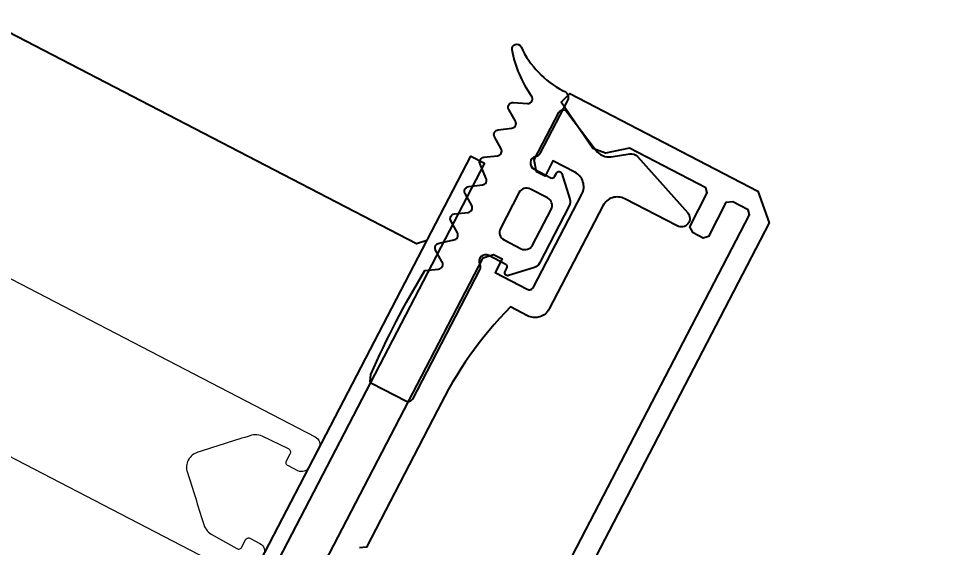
# Model space of a CAD drawing. Header units: millimetres. Extents: x -222892 to 671268, y 0 to 135099.
# Drawn here: x 81701.2 to 81760.2, y 112178.7 to 112212.6 of the extents above; entities that cross this region are included whole.
import ezdxf
from ezdxf import colors
from ezdxf.entities.mleader import LeaderData, LeaderLine
from ezdxf.math import Vec2, Vec3

# ---------------------------------------------------------------- set-up
doc = ezdxf.new("R2010")
doc.units = ezdxf.units.MM
for name, color, linetype in [('_TEXT', 7, 'Continuous'), ('АР_новое окно', 155, 'Continuous'), ('АР_Сущ Несущая стена', 216, 'Continuous')]:
    doc.layers.add(name, color=color, linetype=linetype)
doc.layers.add('АР_Окна', color=4, linetype='Continuous', lineweight=5)
doc.styles.add('ISOCPEUR', font='isocpeur.ttf', dxfattribs={"width": 0.85})

# ---------------------------------------------------------------- blocks, each defined once
blk = doc.blocks.new('_DotSmall')
at = {"color": 0, "linetype": 'ByBlock', "const_width": 0.5}
blk.add_lwpolyline([(-0.0625, 0, 1), (0.0625, 0, 1)], format="xyb", close=True, dxfattribs=at)
blk = doc.blocks.new('стойка витр.')
at = {"lineweight": 0, "ltscale": 100, "transparency": 33554687}
for points in [[(-69.8438361948356, -5.633594956780144), (-69.21493715024553, -5.916666730459838), (-30.90838462579995, 8.609511357899464), (-30.62531285212026, 9.238410402496811), (-31.1873041553481, 10.72042096611403)], [(-68.58632373265573, -58.46540642052423), (-90.15068845250062, -1.598661102303595), (-90.00917455367744, -1.284153596119722), (-88.98317839115043, -0.8950869223335758), (-88.55468153662514, -0.9934413902010419), (-87.69009137133253, -3.273426419786119), (-87.37564184903749, -3.414962306625966), (-86.69163474338711, -3.155580859434849), (-86.43607351230457, -2.797891934278596), (-87.30066367759719, -0.5179069046935183), (-87.1591497787449, -0.2033993985096458), (-82.02911098225741, 1.741955958394101), (-80.54324021661887, 1.262233232868311), (-79.70200834979187, 1.450846736610401), (-77.34320693471818, 4.170836259007046), (-77.83057009245385, 4.768357554989052), (-90.48468705118285, -0.0301937209587777), (-91.4479567084054, -1.960141251613095), (-69.79711318280897, -59.05493725829001)]]:
    blk.add_lwpolyline(points, dxfattribs=at)
at = {"color": 7, "lineweight": 0, "ltscale": 100, "transparency": 33554687}
blk.add_lwpolyline([(-74.06369480097783, 3.308391450875206, 0.5779496213016146), (-74.28822709678207, 3.786457927264564), (-75.21591578132939, 3.825837128097191, -0.615333828900983), (-75.41972296024323, 4.330405631961185, 0.1014034095220688), (-73.83454927545972, 7.11715754520992, 0.8870851218243345), (-74.38353605600423, 7.372048574252403, -0.1649969122064492), (-77.37516639285604, 4.905523520799761), (-77.48916274512885, 4.862295111939602, 0.4143043114941015), (-77.73690205768798, 4.311953389369592), (-76.39677740688785, 0.7779505007420084, 0.2286961432583318), (-76.12757003956358, 0.5227576163306367, -0.3190489133936659), (-75.8308042481076, 0.1276532846095506, -0.3190018552396916), (-76.10608007785049, -0.2827473570214352), (-77.2460725926212, -0.7150424396677408, -0.4143996870833266), (-77.48192731157178, -0.6088826129343943), (-77.5683841292921, -0.380889908366953, 0.6683385997492722), (-77.90615079682902, -0.370689789611788), (-78.61388821495348, -1.942959389103635, 0.1988829373258806), (-78.62659800215624, -2.362689632165711), (-77.15678812476108, -6.238681577618991, 0.1988829373551211), (-76.86896414318471, -6.544446800158767), (-75.29665854779887, -7.25210424636316, 0.6683385997492723), (-75.05058378231479, -7.020506375207333), (-75.13704060006421, -6.792513670639892, -0.4143996870833266), (-75.03088077326538, -6.556658951718418), (-73.89088825849467, -6.124363869072113, -0.7102015621310012), (-73.37286607688293, -6.741579856578028, 0.2286961432583318), (-73.40517316877958, -7.111109647914418), (-70.10181337440736, -15.82230158713355, 0.414362099440266), (-69.70872084749863, -15.99923473002855), (-67.42870682594366, -15.13463357074215, 0.1511707915363169), (-67.28675684856717, -15.02397433044825), (-67.28408048482379, -14.56993261339812, 0.03540799054371244), (-69.94453478069045, -7.554127657436766), (-70.80145552181057, -7.357523695485725, -0.527867958552825), (-70.9799117797229, -6.88692200143123), (-70.46881830951315, -6.171555145097955, 0.5278679585528249), (-70.64727456742548, -5.700953451043461), (-71.54744570542243, -5.39029515288712, -0.527867958552825), (-71.72590196330566, -4.91969345882535), (-71.21480849309592, -4.20432660249935, 0.5278679585528249), (-71.39326475097914, -3.733724908495788), (-72.25018549209926, -3.537120946544746, -0.527867958552825), (-72.4286417500116, -3.066519252482976), (-71.91757026780397, -2.351094412268139, 0.5278679585717272), (-72.0960265256872, -1.880492718206369), (-72.95294726680731, -1.683888756255328, -0.5278679585717273), (-73.13140352474875, -1.213287062200834), (-72.66353846338461, -0.3839238536165794, 0.5278679585528249), (-72.84199472126784, 0.08667784044519067), (-73.69893745039008, 0.2833397862850688, -0.5278679585717273), (-73.8773937083024, 0.753941480339563), (-73.36630023809266, 1.469308336665563, 0.5278679585717272), (-73.5447564960632, 1.939910030763713), (-74.40167723721243, 2.136513992714754, -0.5278679585528251), (-74.58013349509565, 2.607115686776524)], format="xyb", close=True, dxfattribs=at)
at = {"lineweight": 0, "ltscale": 100, "transparency": 33554687}
for points in [[(-59.28629948117305, -43.93455252060812), (-73.55412178576807, -6.30930235532287), (-74.18304982228437, -6.026241575636959), (-74.75303158370662, -6.242383619959583), (-74.40718232482322, -7.154412422125461), (-76.57319999407628, -7.975785172551696, -0.414362099391309), (-76.9662925209559, -7.798852029714908), (-79.34394296052051, -1.52882071842032, -0.4143260923197838), (-78.74236241533072, -0.1922330582674476), (-77.26035185172805, 0.3697582449676702), (-76.87127418394084, -0.6562669095073943), (-76.3012924225186, -0.4401248651847709), (-76.06142006575828, 0.3027815256646136), (-77.27188147796551, 3.494853341355338, 0.5512236456822476), (-77.7769173583074, 3.597680757055059), (-79.92338595120236, 1.349376512123854, -0.2673491356416615), (-80.91622193696094, 1.059369939495809), (-82.0875922003761, 1.397509788286698, 0.2496293600316565), (-82.58705019962508, 1.269536347390385), (-86.19986947378493, -1.925987660470128, 0.8270430078467679), (-85.63532520958688, -2.84412238272489), (-82.10129332900397, -1.503986737930973, -0.4143260923197836), (-80.76472567670862, -2.105611734441482), (-78.12768279598095, -9.059679143334506, 0.4143260923033303), (-76.7911151413573, -9.661304145942267), (-75.65109363460215, -9.228998069294903, -0.08279896819570452), (-71.78454054114991, -16.33338165576424), (-68.2828855071275, -25.56749207813118), (-67.85441064060433, -25.66578856210981)], [(-33.2204523376422, -7.186144611914642), (-64.21182667926769, -18.93829823563283, 0.4143255057077639), (-64.53033920991584, -19.64587643784762), (-64.05480472955969, -20.89989428329136, 0.410627156480438), (-63.35370618529851, -21.2207818566676), (-62.72021259606117, -20.98055557451153, 0.4925517741577297), (-62.57218080674647, -20.68314875576471), (-62.75156135272118, -20.21010964907327, -0.4411110715409258), (-62.61002546586678, -19.89566012677096), (-60.83807044223067, -19.28752400128724, -0.2080566110632873), (-59.94503853938659, -19.40384657128016, -1.575399656426527e-05), (-56.87977393603069, -20.78551547546522, -0.4398191101055806), (-56.36006749374792, -22.15601788895583, -1.575399656426528e-05), (-57.73845635901671, -25.2227588602982, -0.2080566110632873), (-58.32981322327396, -25.9019745689875), (-60.05946139091975, -26.62167684709857, -0.4411110715409258), (-60.37391091321479, -26.48014096025872), (-60.5532914591895, -26.00710185356729, 0.4925517741577297), (-60.86130306290579, -25.88263065828505), (-61.49479665214312, -26.12285694043385, 0.410627156480438), (-61.80683951149695, -26.82793655114801), (-61.3313050311408, -28.08195439658448, 0.4143255057077639), (-60.62370682114852, -28.40042247599195), (-29.6323624739598, -16.64818975485105, 0.5239329190821609)]]:
    blk.add_lwpolyline(points, format="xyb", dxfattribs=at)
at = {"color": 7, "lineweight": 0, "ltscale": 100, "transparency": 33554687}
blk.add_lwpolyline([(-72.00534459005576, 0.06645459306309931), (-72.91737339223619, -0.2793946658493951)], dxfattribs=at)
blk.add_lwpolyline([(-72.91737339223619, -0.2793946658493951), (-54.81141330953687, -48.02608389785019), (-53.89938450735644, -47.68023463893769), (-72.00534459005576, 0.06645459306309931)], close=True)
at = {"color": 7}
blk.add_lwpolyline([(-75.33468511578394, -1.905527627641277), (-74.42175758568919, -4.312981685368868, -0.414213562373095), (-74.73607402053312, -5.011296826465696), (-75.88953189010499, -5.44869808882504, -0.414213562373095), (-76.58784703121637, -5.134381653973833), (-77.50077456128201, -2.726927596246242, -0.414213562373095), (-77.18645812643808, -2.028612455142138), (-76.03300025686622, -1.591211192782794, -0.414213562373095)], format="xyb", close=True, dxfattribs=at)
blk = doc.blocks.new('A$Cec9b444d')
at = {"layer": 'АР_новое окно', "ltscale": 150}
for points in [[(6075.393977721337, -388.1428524958611), (6074.736435524407, -388.3508955119597), (6038.37827058524, -369.4700677118117), (6038.170227569054, -368.8125255149179), (6038.900692317381, -367.4058945089167)], [(6068.003292131413, -440.4702774911491), (6096.032210296841, -386.4959475246943), (6095.928217368332, -386.1671213915621), (6094.954406486236, -385.6614205233858), (6094.517381139237, -385.7092953787496), (6093.39360460771, -387.8733134461953), (6093.064833509229, -387.9773349543004), (6092.415617082089, -387.6401962788732), (6092.203369905003, -387.2552234931032), (6093.327146436531, -385.0912054256576), (6093.223153507996, -384.7623792925172), (6088.354044062874, -382.233846372088), (6086.822479751479, -382.5375840643945), (6086.008877775052, -382.2524561430675), (6083.982267909066, -379.2766974887275), (6084.535788597946, -378.7398833740124), (6096.546278741919, -384.9769417235036), (6097.278660976711, -387.0057842915035), (6069.137339436503, -441.1965655958886)], [(6078.20346191949, -382.7327247751758), (6079.069102167267, -383.182252535527)]]:
    blk.add_lwpolyline(points, dxfattribs=at)
for points in [[(6080.624731700586, -379.7520515579932, -0.5779496213016146), (6080.903316900404, -379.3033282643974), (6081.82929367202, -379.3720598824173, 0.615333828900983), (6082.090375132776, -378.8946049504388, -0.1014034095220688), (6080.839908916522, -375.9424707937358, -0.8870851218243345), (6081.414804643905, -375.7531276540517, 0.1649969122064492), (6084.099418089646, -378.5507067071791), (6084.207616241268, -378.6068941048338, -0.4143043114941015), (6084.389698641192, -379.1823042005486), (6082.647832156515, -382.5365569706843, -0.2286961432583318), (6082.350783842269, -382.7587242812629, 0.3190489133936659), (6082.010099242102, -383.1166507697278, 0.3190018552396916), (6082.235799614466, -383.5562697080928), (6083.317808648176, -384.1181579737998, 0.4143996870833266), (6083.564405349803, -384.0401360281501), (6083.676780144976, -383.8237397249589, -0.6683385997492722), (6084.013442512533, -383.8528741445937), (6084.533605087617, -385.4967582165539, -0.1988829373258806), (6084.497435053511, -385.9151201941111), (6082.58700637604, -389.5939674192052, -0.1988829373551211), (6082.265588633273, -389.864200004722), (6080.621678106224, -390.384278965576, -0.6683385997492723), (6080.404194988912, -390.1256451360415), (6080.516569784145, -389.9092488327468, 0.4143996870833266), (6080.438547838417, -389.6626521310796), (6079.356538804693, -389.1007638653684, 0.7102015621310012), (6078.770277452438, -389.6535750290576, -0.2286961432583318), (6078.759407656441, -390.0243551018479), (6074.465768472031, -398.2924693662134, -0.414362099440266), (6074.054772638247, -398.4225058854528), (6071.890727053443, -397.2987150641844, -0.1511707915363169), (6071.762603638218, -397.1723044079212), (6071.812727778485, -396.7210299744524, -0.03540799054371244), (6075.270731606123, -390.0620701631537), (6076.14469762369, -389.9664162319791, 0.527867958552825), (6076.376651400863, -389.5197507691358), (6075.952184564073, -388.7498194872063, -0.5278679585528249), (6076.184138341246, -388.303154024363), (6077.114320335963, -388.0992469069014, 0.527867958552825), (6077.346274113107, -387.6525814440499), (6076.921807276333, -386.8826501621244, -0.5278679585528249), (6077.153761053477, -386.4359846992729), (6078.027727071044, -386.3403307680984, 0.527867958552825), (6078.259680848215, -385.8936653052551), (6077.835242590973, -385.12367898869, -0.5278679585717272), (6078.067196368119, -384.6770135258384), (6078.941162385686, -384.5813595946639, 0.5278679585717273), (6079.173116162886, -384.1346941318288), (6078.8048367237, -383.2565646982478, -0.5278679585528249), (6079.036790500843, -382.8098992353963), (6079.910785097944, -382.7141902695821, 0.5278679585717273), (6080.142738875115, -382.2675248067388), (6079.718272038342, -381.4975935248133, -0.5278679585717272), (6079.950225815554, -381.0509280619824), (6080.824191833181, -380.9552741307044, 0.5278679585528251), (6081.056145610294, -380.5086086679646)], [(6081.2809864867, -385.0783728206936), (6080.094382041624, -387.36337645445, 0.414213562373095), (6080.32538825708, -388.0934962979039), (6081.420177756728, -388.6620214712121, 0.414213562373095), (6082.150297600295, -388.4310152557296), (6083.336902045357, -386.146011621969, 0.414213562373095), (6083.105895829921, -385.4158917783994), (6082.01110633024, -384.8473666052029, 0.414213562373095)]]:
    blk.add_lwpolyline(points, format="xyb", close=True, dxfattribs=at)
blk.add_lwpolyline([(6060.455534251091, -424.9568150433735), (6079.000556512118, -389.2452993565443), (6079.658126226367, -389.0372706301596), (6080.199116984572, -389.3182076180983), (6079.749589224274, -390.1838478658462), (6081.805436657412, -391.2514512895674, 0.414362099391309), (6082.21643249118, -391.1214147703238), (6085.306853677331, -385.170296291497, 0.4143260923197838), (6084.864730199796, -383.7728369695695), (6083.458099193801, -383.0423722212755), (6082.952384035873, -384.0162106206668), (6082.411393277655, -383.735273632724), (6082.259510141771, -382.969518994349), (6083.832843013205, -379.9398056444163, -0.5512236456822476), (6084.346408430319, -379.8963858311241), (6086.216958516884, -382.3789735479392, 0.2673491356416615), (6087.169349787458, -382.7824310729976), (6088.372086903472, -382.5827556338297, -0.2496293600316565), (6088.853281653707, -382.7679234143091), (6092.070126222442, -386.3617720217535, -0.8270430078467679), (6091.402676399523, -387.2080534928208), (6088.048396112014, -385.4661727184603, 0.4143260923197836), (6086.650951494924, -385.908342671794), (6083.223377343623, -392.5087050951693, -0.4143260923033303), (6081.825932723493, -392.9508750544041), (6080.743896172425, -392.3889724988509, 0.08279896819570452), (6076.077673651008, -398.9957013679085), (6071.526294388629, -407.760136893365), (6071.089297621179, -407.8079567140933)], format="xyb", dxfattribs=at)
blk.add_lwpolyline([(6079.069102167267, -383.182252535527), (6055.535347287055, -428.5004001628083), (6054.669707039245, -428.0508724025688), (6078.20346191949, -382.7327247751758)], close=True, dxfattribs=at)
at = {"layer": 'АР_новое окно', "ltscale": 150, "xscale": -1, "rotation": 353.3242705263758}
blk.add_blockref('стойка витр.', (6006.678589497956, -374.4281061307832), dxfattribs=at)

msp = doc.modelspace()

# ---------------------------------------------------------------- linework, layer by layer
at = {"layer": 'АР_Сущ Несущая стена', "ltscale": 100}
for centre, radius, start, end in [((72738.563808896, 115505.873757868), 9805.264059527553, 273.2047159643546, 356.1549052783411), ((72739.64332639205, 115515.0715942176), 9162.045179755698, 273.4231994982844, 355.8268411845256)]:
    msp.add_arc(centre, radius, start, end, dxfattribs=at)

# ---------------------------------------------------------------- block references
at = {"layer": 'АР_Окна', "ltscale": 100}
msp.add_blockref('A$Cec9b444d', (75651.90621783369, 112586.4970597865), dxfattribs=at)

# ---------------------------------------------------------------- leaders
at = {"layer": '_TEXT'}
ml = msp.add_multileader_mtext('Standard', dxfattribs=at)
ml.set_content('+8,260', color=256, style='ISOCPEUR')
ml.set_leader_properties(color=256, linetype='Continuous', lineweight=-1)
ml.set_arrow_properties(name='DOTSMALL')
ml.build(insert=Vec2(0, 0))
ml.multileader.update_dxf_attribs({"has_dogleg": 0, "has_text_frame": 1, "text_left_attachment_type": 4, "text_right_attachment_type": 4, "dogleg_length": 0, "arrow_head_size": 180})
ctx = ml.context
ctx.base_point, ctx.char_height, ctx.arrow_head_size, ctx.landing_gap_size, ctx.plane_origin = Vec3(217551.6143983618, 129062.3890569006), 250, 180, 50, Vec3(226918.2582751394, 128243.6210549465)
ctx.left_attachment, ctx.right_attachment, ctx.text_align_type = 4, 4, 1
notes = []
notes.append((ctx, [(0, (0, 0, 0), (0, 0), (1, 0), 1, [])]))
ctx.mtext.insert, ctx.mtext.width, ctx.mtext.alignment, ctx.mtext.line_spacing_style, ctx.mtext.flow_direction = Vec3(217989.4268983618, 129395.722390234), 852.6970314602484, 2, 2, 5
ml = msp.add_multileader_mtext('Standard', dxfattribs=at)
ml.set_content('+4,080', color=256, style='ISOCPEUR')
ml.set_leader_properties(color=256, linetype='Continuous', lineweight=-1)
ml.set_arrow_properties(name='DOTSMALL')
ml.build(insert=Vec2(0, 0))
ml.multileader.update_dxf_attribs({"has_dogleg": 0, "has_text_frame": 1, "text_left_attachment_type": 4, "text_right_attachment_type": 4, "dogleg_length": 0, "arrow_head_size": 180})
ctx = ml.context
ctx.base_point, ctx.char_height, ctx.arrow_head_size, ctx.landing_gap_size, ctx.plane_origin = Vec3(87764.17855758959, 128875.8656331683), 250, 180, 50, Vec3(86462.73668141075, 127317.1117672203)
ctx.left_attachment, ctx.right_attachment, ctx.text_align_type = 4, 4, 1
notes.append((ctx, [(0, (0, 0, 0), (0, 0), (1, 0), 1, [])]))
ctx.mtext.insert, ctx.mtext.width, ctx.mtext.alignment, ctx.mtext.line_spacing_style, ctx.mtext.flow_direction = Vec3(88212.61605758959, 129209.1989665016), 852.6970314602484, 2, 2, 5
ml = msp.add_multileader_mtext('Standard', dxfattribs=at)
ml.set_content('+2,045', color=256, style='ISOCPEUR')
ml.set_leader_properties(color=256, linetype='Continuous', lineweight=-1)
ml.set_arrow_properties(name='DOTSMALL')
ml.build(insert=Vec2(0, 0))
ml.multileader.update_dxf_attribs({"has_dogleg": 0, "has_text_frame": 1, "text_left_attachment_type": 4, "text_right_attachment_type": 4, "dogleg_length": 0, "arrow_head_size": 180})
ctx = ml.context
ctx.base_point, ctx.char_height, ctx.arrow_head_size, ctx.landing_gap_size, ctx.plane_origin = Vec3(82361.76101800078, 128875.8656331683), 250, 180, 50, Vec3(81060.31914182194, 127317.1117672203)
ctx.left_attachment, ctx.right_attachment, ctx.text_align_type = 4, 4, 1
notes.append((ctx, [(0, (0, 0, 0), (0, 0), (1, 0), 1, [])]))
ctx.mtext.insert, ctx.mtext.width, ctx.mtext.alignment, ctx.mtext.line_spacing_style, ctx.mtext.flow_direction = Vec3(82810.19851800078, 129209.1989665016), 852.6970314602484, 2, 2, 5
ml = msp.add_multileader_mtext('Standard', dxfattribs=at)
ml.set_content('+6,175', color=256, style='ISOCPEUR')
ml.set_leader_properties(color=256, linetype='Continuous', lineweight=-1)
ml.set_arrow_properties(name='DOTSMALL')
ml.build(insert=Vec2(0, 0))
ml.multileader.update_dxf_attribs({"has_dogleg": 0, "has_text_frame": 1, "text_left_attachment_type": 4, "text_right_attachment_type": 4, "dogleg_length": 0, "arrow_head_size": 180})
ctx = ml.context
ctx.base_point, ctx.char_height, ctx.arrow_head_size, ctx.landing_gap_size, ctx.plane_origin = Vec3(222793.0128863436, 128796.4460044858), 250, 180, 50, Vec3(232159.6567631213, 127977.6780025317)
ctx.left_attachment, ctx.right_attachment, ctx.text_align_type = 4, 4, 1
notes.append((ctx, [(0, (0, 0, 0), (0, 0), (1, 0), 1, [])]))
ctx.mtext.insert, ctx.mtext.width, ctx.mtext.alignment, ctx.mtext.line_spacing_style, ctx.mtext.flow_direction = Vec3(223209.5753863436, 129129.7793378192), 852.6970314602484, 2, 2, 5
ml = msp.add_multileader_mtext('Standard', dxfattribs=at)
ml.set_content('+6,175', color=256, style='ISOCPEUR')
ml.set_leader_properties(color=256, linetype='Continuous', lineweight=-1)
ml.set_arrow_properties(name='DOTSMALL')
ml.build(insert=Vec2(0, 0))
ml.multileader.update_dxf_attribs({"has_dogleg": 0, "has_text_frame": 1, "text_left_attachment_type": 4, "text_right_attachment_type": 4, "dogleg_length": 0, "arrow_head_size": 180})
ctx = ml.context
ctx.base_point, ctx.char_height, ctx.arrow_head_size, ctx.landing_gap_size, ctx.plane_origin = Vec3(249011.2140361817, 126512.8812880571), 250, 180, 50, Vec3(258377.8579129594, 125694.113286103)
ctx.left_attachment, ctx.right_attachment, ctx.text_align_type = 4, 4, 1
notes.append((ctx, [(0, (0, 0, 0), (0, 0), (1, 0), 1, [])]))
ctx.mtext.insert, ctx.mtext.width, ctx.mtext.alignment, ctx.mtext.line_spacing_style, ctx.mtext.flow_direction = Vec3(249427.7765361817, 126846.2146213904), 852.6970314602484, 2, 2, 5
ml = msp.add_multileader_mtext('Standard', dxfattribs=at)
ml.set_content('+2,045', color=256, style='ISOCPEUR')
ml.set_leader_properties(color=256, linetype='Continuous', lineweight=-1)
ml.set_arrow_properties(name='DOTSMALL')
ml.build(insert=Vec2(0, 0))
ml.multileader.update_dxf_attribs({"has_dogleg": 0, "has_text_frame": 1, "text_left_attachment_type": 4, "text_right_attachment_type": 4, "dogleg_length": 0, "arrow_head_size": 180})
ctx = ml.context
ctx.base_point, ctx.char_height, ctx.arrow_head_size, ctx.landing_gap_size, ctx.plane_origin = Vec3(113079.9545436751, 126340.2993196389), 250, 180, 50, Vec3(111778.5126674963, 124781.5454536909)
ctx.left_attachment, ctx.right_attachment, ctx.text_align_type = 4, 4, 1
notes.append((ctx, [(0, (0, 0, 0), (0, 0), (1, 0), 1, [])]))
ctx.mtext.insert, ctx.mtext.width, ctx.mtext.alignment, ctx.mtext.line_spacing_style, ctx.mtext.flow_direction = Vec3(113528.3920436751, 126673.6326529723), 852.6970314602484, 2, 2, 5
ml = msp.add_multileader_mtext('Standard', dxfattribs=at)
ml.set_content('+4,080', color=256, style='ISOCPEUR')
ml.set_leader_properties(color=256, linetype='Continuous', lineweight=-1)
ml.set_arrow_properties(name='DOTSMALL')
ml.build(insert=Vec2(0, 0))
ml.multileader.update_dxf_attribs({"has_dogleg": 0, "has_text_frame": 1, "text_left_attachment_type": 4, "text_right_attachment_type": 4, "dogleg_length": 0, "arrow_head_size": 180})
ctx = ml.context
ctx.base_point, ctx.char_height, ctx.arrow_head_size, ctx.landing_gap_size, ctx.plane_origin = Vec3(83222.13444079482, 124964.6175387829), 250, 180, 50, Vec3(81920.69256461598, 123405.8636728349)
ctx.left_attachment, ctx.right_attachment, ctx.text_align_type = 4, 4, 1
notes.append((ctx, [(0, (0, 0, 0), (0, 0), (1, 0), 1, [])]))
ctx.mtext.insert, ctx.mtext.width, ctx.mtext.alignment, ctx.mtext.line_spacing_style, ctx.mtext.flow_direction = Vec3(83670.57194079482, 125297.9508721163), 852.6970314602484, 2, 2, 5
ml = msp.add_multileader_mtext('Standard', dxfattribs=at)
ml.set_content('+4,090', color=256, style='ISOCPEUR')
ml.set_leader_properties(color=256, linetype='Continuous', lineweight=-1)
ml.set_arrow_properties(name='DOTSMALL')
ml.build(insert=Vec2(0, 0))
ml.multileader.update_dxf_attribs({"has_dogleg": 0, "has_text_frame": 1, "text_left_attachment_type": 4, "text_right_attachment_type": 4, "dogleg_length": 0, "arrow_head_size": 180})
ctx = ml.context
ctx.base_point, ctx.char_height, ctx.arrow_head_size, ctx.landing_gap_size, ctx.plane_origin = Vec3(100162.7295763729, 121154.7753958358), 250, 180, 50, Vec3(98861.28770019411, 119596.0215298878)
ctx.left_attachment, ctx.right_attachment, ctx.text_align_type = 4, 4, 1
notes.append((ctx, [(0, (0, 0, 0), (0, 0), (1, 0), 1, [])]))
ctx.mtext.insert, ctx.mtext.width, ctx.mtext.alignment, ctx.mtext.line_spacing_style, ctx.mtext.flow_direction = Vec3(100611.1670763729, 121488.1087291691), 852.6970314602484, 2, 2, 5
ml = msp.add_multileader_mtext('Standard', dxfattribs=at)
ml.set_content('+8,260', color=256, style='ISOCPEUR')
ml.set_leader_properties(color=256, linetype='Continuous', lineweight=-1)
ml.set_arrow_properties(name='DOTSMALL')
ml.build(insert=Vec2(0, 0))
ml.multileader.update_dxf_attribs({"has_dogleg": 0, "has_text_frame": 1, "text_left_attachment_type": 4, "text_right_attachment_type": 4, "dogleg_length": 0, "arrow_head_size": 180})
ctx = ml.context
ctx.base_point, ctx.char_height, ctx.arrow_head_size, ctx.landing_gap_size, ctx.plane_origin = Vec3(199862.1649124452, 120820.9209232761), 250, 180, 50, Vec3(209228.8087892229, 120002.152921322)
ctx.left_attachment, ctx.right_attachment, ctx.text_align_type = 4, 4, 1
notes.append((ctx, [(0, (0, 0, 0), (0, 0), (1, 0), 1, [])]))
ctx.mtext.insert, ctx.mtext.width, ctx.mtext.alignment, ctx.mtext.line_spacing_style, ctx.mtext.flow_direction = Vec3(200299.9774124452, 121154.2542566095), 852.6970314602484, 2, 2, 5
ml = msp.add_multileader_mtext('Standard', dxfattribs=at)
ml.set_content('+4,090', color=256, style='ISOCPEUR')
ml.set_leader_properties(color=256, linetype='Continuous', lineweight=-1)
ml.set_arrow_properties(name='DOTSMALL')
ml.build(insert=Vec2(0, 0))
ml.multileader.update_dxf_attribs({"has_dogleg": 0, "has_text_frame": 1, "text_left_attachment_type": 4, "text_right_attachment_type": 4, "dogleg_length": 0, "arrow_head_size": 180})
ctx = ml.context
ctx.base_point, ctx.char_height, ctx.arrow_head_size, ctx.landing_gap_size, ctx.plane_origin = Vec3(113218.2260377183, 120570.9626496358), 250, 180, 50, Vec3(111916.7841615395, 119012.2087836878)
ctx.left_attachment, ctx.right_attachment, ctx.text_align_type = 4, 4, 1
notes.append((ctx, [(0, (0, 0, 0), (0, 0), (1, 0), 1, [])]))
ctx.mtext.insert, ctx.mtext.width, ctx.mtext.alignment, ctx.mtext.line_spacing_style, ctx.mtext.flow_direction = Vec3(113666.6635377183, 120904.2959829691), 852.6970314602484, 2, 2, 5
ml = msp.add_multileader_mtext('Standard', dxfattribs=at)
ml.set_content('+8,260', color=256, style='ISOCPEUR')
ml.set_leader_properties(color=256, linetype='Continuous', lineweight=-1)
ml.set_arrow_properties(name='DOTSMALL')
ml.build(insert=Vec2(0, 0))
ml.multileader.update_dxf_attribs({"has_dogleg": 0, "has_text_frame": 1, "text_left_attachment_type": 4, "text_right_attachment_type": 4, "dogleg_length": 0, "arrow_head_size": 180})
ctx = ml.context
ctx.base_point, ctx.char_height, ctx.arrow_head_size, ctx.landing_gap_size, ctx.plane_origin = Vec3(248252.5895821416, 119320.827540012), 250, 180, 50, Vec3(257619.2334589193, 118502.0595380578)
ctx.left_attachment, ctx.right_attachment, ctx.text_align_type = 4, 4, 1
notes.append((ctx, [(0, (0, 0, 0), (0, 0), (1, 0), 1, [])]))
ctx.mtext.insert, ctx.mtext.width, ctx.mtext.alignment, ctx.mtext.line_spacing_style, ctx.mtext.flow_direction = Vec3(248690.4020821416, 119654.1608733453), 852.6970314602484, 2, 2, 5
ml = msp.add_multileader_mtext('Standard', dxfattribs=at)
ml.set_content('+8,260', color=256, style='ISOCPEUR')
ml.set_leader_properties(color=256, linetype='Continuous', lineweight=-1)
ml.set_arrow_properties(name='DOTSMALL')
ml.build(insert=Vec2(0, 0))
ml.multileader.update_dxf_attribs({"has_dogleg": 0, "has_text_frame": 1, "text_left_attachment_type": 4, "text_right_attachment_type": 4, "dogleg_length": 0, "arrow_head_size": 180})
ctx = ml.context
ctx.base_point, ctx.char_height, ctx.arrow_head_size, ctx.landing_gap_size, ctx.plane_origin = Vec3(226624.4769248088, 118811.0305899883), 250, 180, 50, Vec3(235991.1208015865, 117992.2625880342)
ctx.left_attachment, ctx.right_attachment, ctx.text_align_type = 4, 4, 1
notes.append((ctx, [(0, (0, 0, 0), (0, 0), (1, 0), 1, [])]))
ctx.mtext.insert, ctx.mtext.width, ctx.mtext.alignment, ctx.mtext.line_spacing_style, ctx.mtext.flow_direction = Vec3(227062.2894248088, 119144.3639233217), 852.6970314602484, 2, 2, 5
ml = msp.add_multileader_mtext('Standard', dxfattribs=at)
ml.set_content('+8,260', color=256, style='ISOCPEUR')
ml.set_leader_properties(color=256, linetype='Continuous', lineweight=-1)
ml.set_arrow_properties(name='DOTSMALL')
ml.build(insert=Vec2(0, 0))
ml.multileader.update_dxf_attribs({"has_dogleg": 0, "has_text_frame": 1, "text_left_attachment_type": 4, "text_right_attachment_type": 4, "dogleg_length": 0, "arrow_head_size": 180})
ctx = ml.context
ctx.base_point, ctx.char_height, ctx.arrow_head_size, ctx.landing_gap_size, ctx.plane_origin = Vec3(208811.3343997641, 114473.8737060697), 250, 180, 50, Vec3(218177.9782765417, 113655.1057041156)
ctx.left_attachment, ctx.right_attachment, ctx.text_align_type = 4, 4, 1
notes.append((ctx, [(0, (0, 0, 0), (0, 0), (1, 0), 1, [])]))
ctx.mtext.insert, ctx.mtext.width, ctx.mtext.alignment, ctx.mtext.line_spacing_style, ctx.mtext.flow_direction = Vec3(209249.1468997641, 114807.207039403), 852.6970314602484, 2, 2, 5
ml = msp.add_multileader_mtext('Standard', dxfattribs=at)
ml.set_content('+8,260', color=256, style='ISOCPEUR')
ml.set_leader_properties(color=256, linetype='Continuous', lineweight=-1)
ml.set_arrow_properties(name='DOTSMALL')
ml.build(insert=Vec2(0, 0))
ml.multileader.update_dxf_attribs({"has_dogleg": 0, "has_text_frame": 1, "text_left_attachment_type": 4, "text_right_attachment_type": 4, "dogleg_length": 0, "arrow_head_size": 180})
ctx = ml.context
ctx.base_point, ctx.char_height, ctx.arrow_head_size, ctx.landing_gap_size, ctx.plane_origin = Vec3(191107.8180209438, 112062.6815340372), 250, 180, 50, Vec3(200474.4618977215, 111243.913532083)
ctx.left_attachment, ctx.right_attachment, ctx.text_align_type = 4, 4, 1
notes.append((ctx, [(0, (0, 0, 0), (0, 0), (1, 0), 1, [])]))
ctx.mtext.insert, ctx.mtext.width, ctx.mtext.alignment, ctx.mtext.line_spacing_style, ctx.mtext.flow_direction = Vec3(191545.6305209438, 112396.0148673705), 852.6970314602484, 2, 2, 5
for ctx, leaders in notes:
    for number, flags, end, landing, length, lines in leaders:
        leader = LeaderData()
        leader.index, (leader.has_last_leader_line, leader.has_dogleg_vector, leader.attachment_direction) = number, flags
        leader.last_leader_point, leader.dogleg_vector, leader.dogleg_length = Vec3(end), Vec3(landing), length
        for number, points, colour, breaks in lines:
            line = LeaderLine()
            line.index, line.vertices, line.color, line.breaks = number, Vec3.list(points), colors.encode_raw_color(colour), breaks
            leader.lines.append(line)
        ctx.leaders.append(leader)

doc.saveas('drawing.dxf')
